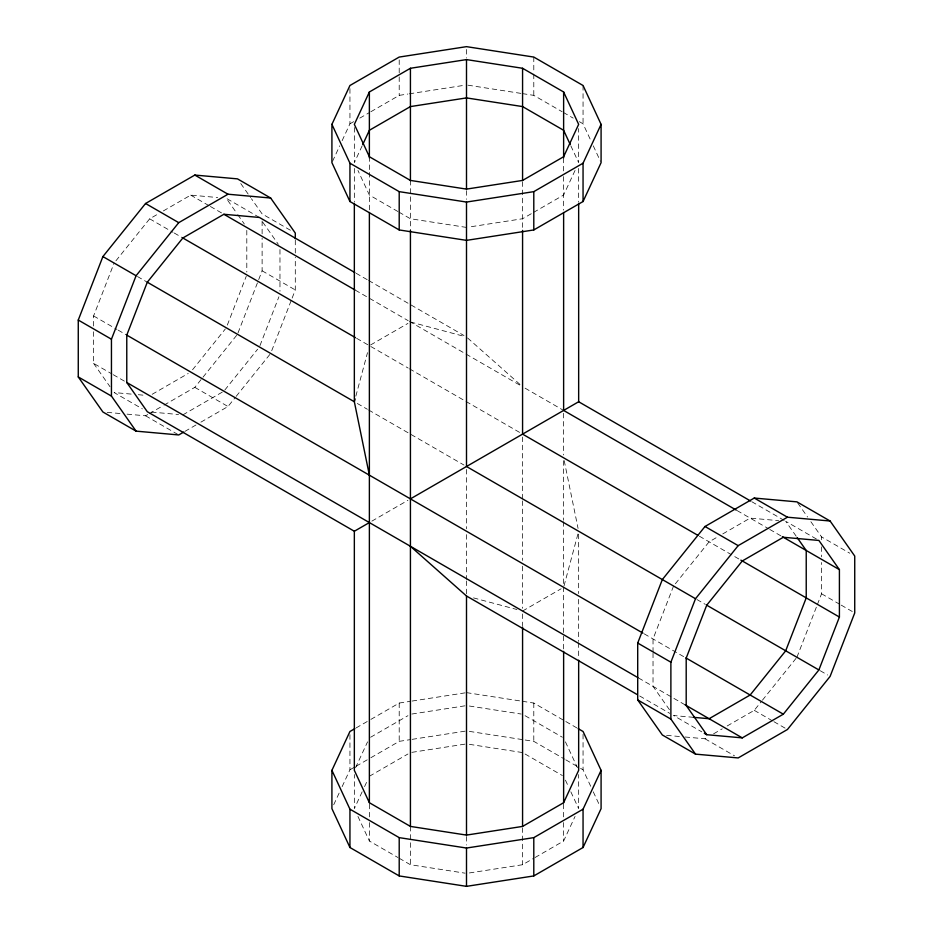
<?xml version="1.0" encoding="UTF-8"?>
<svg xmlns="http://www.w3.org/2000/svg" width="933" height="933" viewBox="0 0 933 933"><rect width="100%" height="100%" fill="white"/><g stroke="black" fill="none" stroke-linecap="round" stroke-linejoin="round"><path stroke-width="0.7" stroke-dasharray="4.67 3.5" d="M355.846 396.14L367.497 352.674M564.01 585.924L578.658 531.25M93.592 326.014L93.592 315.949L114.118 263.048M227.325 325.092L246.265 276.261M238.008 332.929L262.115 270.803L262.115 238.09M259.969 345.607L278.92 296.776M271.713 350.738L291.621 299.411M292.146 298.059L295.294 289.953L295.294 257.24M673.556 586.041L653.03 638.942L653.03 651.875M796.922 657.264L816.841 605.937M817.366 604.596L821.553 593.785L821.553 562.506M332.51 161.362L339.729 145.828M342.131 140.65L349.945 123.809L349.945 85.498M362.156 145.828L354.342 162.657L354.342 125.768M575.055 170.436L563.625 195.044L532.533 212.992M333.711 804.759L339.729 791.814M342.131 786.636L349.945 769.795L349.945 731.484M355.543 767.742L367.567 741.852M362.156 791.814L354.342 808.643L354.342 774.6M364.558 786.636L367.567 780.151M535.017 857.544L563.625 841.018L575.055 816.422M115.937 260.785L149.665 218.823L158.377 213.797M192.548 369.76L225.354 328.941M164.033 405.132L194.822 387.358L202.088 378.32M202.997 377.189L237.483 334.282M224.806 390.052L257.625 349.234M200.91 422.148L228.002 406.508L235.268 397.47M236.166 396.35L270.663 353.432M675.375 583.766L709.103 541.816L717.815 536.79M727.169 725.979L754.261 710.34L761.526 701.313M762.436 700.182L796.012 658.395M163.357 210.928L190.717 195.125L217.739 197.539M349.945 123.809L353.642 121.675M359.8 118.118L369.655 112.438M370.879 111.727L399.207 95.364L407.803 94.046M152.161 394.297L188.233 373.468M127.075 414.147L145.56 415.791L148.02 414.369M149.257 413.657L162.808 405.843M182.845 414.893L222.649 391.907M531.285 213.715L522.573 218.742L467.934 227.197M184.897 431.396L195.977 424.993M370.611 344.953L407.931 323.401M371.859 521.139L407.931 500.31M522.573 611.033L561.141 588.77M356.103 727.927L369.655 720.113M370.879 719.401L399.207 703.05L410.66 701.278M370.611 737.245L407.931 715.693M722.783 533.909L750.155 518.107L778.6 520.649M349.945 769.795L354.867 766.949M356.103 766.238L369.655 758.424M370.879 757.713L399.207 741.35L410.66 739.577M369.375 776.268L407.931 754.004M685.09 737L704.998 738.784L707.459 737.362M713.617 733.805L722.235 728.825M469.381 872.95L522.573 864.728L533.769 858.255M409.225 93.825L463.631 85.404M412.094 701.056L465.066 692.857M411.861 714.037L466.5 705.581M412.094 739.356L466.5 730.947M411.861 752.348L466.5 743.893M131.18 394.088L114.118 392.56L142.376 408.876M138.294 394.717L143.974 395.23M151.554 412.094L178.576 414.509M107.167 412.363L121.383 413.634M693.464 717.325L673.556 715.541L701.814 731.869M666.605 735.356L679.399 736.499M467.934 85.183L520.906 93.382M522.34 93.603L533.793 95.364L562.121 111.727M466.5 227.419L410.427 218.742L399.231 212.281M466.5 692.636L520.906 701.056M522.34 701.278L533.793 703.05L564.582 720.824M469.381 706.024L521.139 714.037M469.369 731.39L523.775 739.799M525.197 740.021L533.793 741.35L564.582 759.135M469.381 744.336L522.573 752.569M399.231 858.255L410.427 864.728L465.066 873.171M410.427 321.967L463.701 336.242M473.509 597.89L516.975 609.529M563.345 112.438L573.2 118.118M579.358 121.675L583.055 123.809L590.869 140.65M397.983 211.558L369.375 195.044L357.945 170.436M290.385 230.229L262.115 213.914L251.444 198.729M810.882 521.722L821.553 536.907L849.811 553.222M259.444 217.459L226.276 198.297L236.947 213.482M356.068 273.241L367.369 279.76M368.617 280.483L463.993 335.542M751.823 501.721L784.455 520.567M816.422 539.017L785.703 521.29L796.385 536.475M190.717 195.125L209.155 205.761M210.38 206.473L223.897 214.275M355.391 290.198L408.188 320.684M409.447 321.407L521.325 385.994M525.069 388.163L563.625 410.427M737.093 510.573L768.582 528.754M769.783 529.443L783.335 537.268M262.115 270.803L295.294 289.953M821.553 593.785L839.98 604.432M841.216 605.132L852.272 611.523M149.665 218.823L173.013 232.305M174.238 233.017L182.845 237.985M356.651 338.329L408.188 368.08M409.447 368.803L464.751 400.735M466.01 401.47L520.066 432.667M699.388 536.207L739.822 559.543M137.466 276.53L147.297 282.209M357.327 403.476L367.369 409.272M368.617 409.995L463.993 465.054M696.904 599.522L705.395 604.421M820.27 670.745L827.641 675.002M93.592 315.949L116.94 329.431M118.164 330.142L126.771 335.11M644.225 633.857L684.974 657.392M194.822 387.358L228.002 406.508M754.261 710.34L772.687 720.987M773.923 721.687L787.44 729.501M93.592 331.751L93.592 363.357L112.018 373.993M113.255 374.704L126.771 382.507M638.522 677.976L685.16 704.893M639.676 695.983L669.789 713.372M145.56 415.791L177.515 434.242M704.998 738.784L734.493 755.812M565.818 721.536L576.897 727.927M525.069 715.693L562.389 737.245M565.818 759.847L579.358 767.661M580.594 768.372L583.055 769.795L590.869 786.636M525.069 754.004L562.389 775.556M357.945 816.422L369.375 841.018L397.983 857.544M467.573 337.956L522.573 386.717M797.738 503.027L807.593 517.045M669.451 709.71L653.03 686.35L653.03 653.31M240.772 183.544L250.627 197.563M262.733 222.124L278.337 244.318M237.763 214.648L244.329 224.002M93.592 363.357L110.012 386.717M593.271 145.828L600.49 161.362M570.844 145.828L578.658 162.657L578.658 128.614M593.271 791.814L599.289 804.759M565.433 741.852L577.457 767.742M565.433 780.151L568.442 786.636M570.844 791.814L578.658 808.643L578.658 774.6M564.208 460.645L578.075 528.428M821.553 536.907L821.553 539.752M821.553 546.855L821.553 556.814M583.055 85.498L583.055 123.809M583.055 734.329L583.055 769.795M578.658 168.453L578.658 201.785M578.658 534.154L578.658 593.563M578.658 599.359L578.658 641.379M578.658 642.825L578.658 658.768M563.625 158.143L563.625 170.926M563.625 176.594L563.625 210.123M563.625 413.296L563.625 454.954M563.625 460.727L563.625 520.241M563.625 521.687L563.625 649.904M563.625 804.129L563.625 816.9M563.625 822.579L563.625 841.018M533.793 57.065L533.793 72.669M533.793 74.092L533.793 95.364M533.793 703.05L533.793 741.35M522.573 181.853L522.573 230.381M522.573 437.029L522.573 499.447M522.573 500.893L522.573 560.406M522.573 566.214L522.573 608.304M522.573 613.937L522.573 625.716M522.573 827.839L522.573 864.728M466.5 49.484L466.5 57.998M466.5 190.647L466.5 199.335M466.5 469.404L466.5 528.813M466.5 534.609L466.5 579.521M466.5 580.967L466.5 594.018M466.5 836.504L466.5 845.018M410.427 180.431L410.427 230.346M410.427 826.416L410.427 864.728M399.207 59.899L399.207 75.503M399.207 76.926L399.207 95.364M399.207 703.05L399.207 741.35M369.375 156.732L369.375 171.031M369.375 172.488L369.375 210.322M369.375 804.129L369.375 816.9M369.375 822.579L369.375 841.018M354.342 168.453L354.342 201.785M295.294 240.178L295.294 255.829M279.97 249.531L279.97 291.189M262.115 221.028L262.115 236.667M246.802 230.369L246.802 272.028"/><path stroke-width="1.4" d="M355.1 398.939L354.342 401.75L369.375 475.177M183.661 432.107L178.739 434.953L136.078 431.139L102.898 411.989L78.267 376.944L78.267 320.054L102.898 256.575L145.56 203.499L194.822 175.066L237.483 178.868L270.663 198.029L295.294 233.075L295.294 238.755M136.078 431.139L111.447 396.093L111.447 339.215L136.078 275.736L178.739 222.66L228.002 194.216L270.663 198.029M578.658 660.214L578.658 770.343L563.625 802.718L522.573 826.416L466.5 835.093L410.427 826.416L369.375 802.718L354.342 770.343L354.342 531.25L147.297 411.71L126.771 382.507L126.771 335.11L147.297 282.209L182.845 237.985L223.897 214.275L259.444 217.459L354.82 272.518M637.705 643.047L662.337 579.568L704.998 526.492L754.261 498.047L796.922 501.861L830.102 521.011L854.733 556.056L854.733 612.946L830.102 676.425L787.44 729.501L738.178 757.934L695.517 754.132L662.337 734.971L637.705 699.925L637.705 643.047L670.885 662.197L670.885 719.086L695.517 754.132M670.885 662.197L695.517 598.718L738.178 545.642L787.44 517.209L830.102 521.011M818.882 669.952L839.408 617.051L839.408 569.643L818.882 540.44L783.335 537.268L742.283 560.966L706.724 605.19L686.198 658.092L686.198 705.5L706.724 734.703L742.283 737.875L783.335 714.177L818.882 669.952L706.654 605.155M331.915 124.357L349.945 85.498L399.207 57.065L466.5 46.65L533.793 57.065L583.055 85.498L601.085 124.357L601.085 162.657L583.055 201.516L533.793 229.95L466.5 240.364L399.207 229.95L349.945 201.516L331.915 162.657L331.915 124.357L349.945 163.205L349.945 201.516M369.375 91.982L354.342 124.357L369.375 156.732L410.427 180.431L466.5 189.107L522.573 180.431L563.625 156.732L578.658 124.357L563.625 91.982L522.573 68.272L466.5 59.595L410.427 68.272L369.375 91.982L369.375 157.934M362.762 144.533L369.375 130.282L410.427 106.584L466.5 97.907L522.573 106.584L563.625 130.282L570.238 144.533M583.055 201.516L583.055 163.205L601.085 124.357M578.133 728.638L583.055 731.484L601.085 770.343L601.085 808.643L583.055 847.502L533.793 875.935L466.5 886.35L399.207 875.935L349.945 847.502L331.915 808.643L331.915 770.343L349.945 731.484L354.867 728.638M583.055 847.502L583.055 809.191L601.085 770.343M349.945 163.205L399.207 191.65L466.5 202.053L533.793 191.65L583.055 163.205M354.342 531.25L369.375 522.573M410.427 498.875L578.658 401.75L750.575 500.998M331.915 770.343L349.945 809.191L399.207 837.636L466.5 848.039L533.793 837.636L583.055 809.191M693.464 717.325L709.103 718.725L750.155 695.015L785.703 650.791L806.229 597.89L806.229 550.493L797.202 537.641M194.822 175.066L228.002 194.216M754.261 498.047L787.44 517.209M223.897 214.275L354.972 289.953M736.289 510.106L563.625 410.427L563.625 212.502M782.355 536.697L839.408 569.643M145.56 203.499L178.739 222.66M704.998 526.492L738.178 545.642M182.845 237.985L355.508 337.664M697.756 535.262L522.573 434.125L522.573 230.381M740.872 560.15L839.408 617.051M102.898 256.575L136.078 275.736M147.297 282.209L354.342 401.75L354.342 203.231M695.517 598.718L466.5 466.5L466.5 202.053M126.771 335.11L642.965 633.134M685.883 657.917L783.335 714.177M78.267 320.054L111.447 339.215M126.771 382.507L637.939 677.638M685.16 704.893L742.283 737.875M410.427 546.283L466.5 596L637.157 694.537M704.275 733.28L706.724 734.703M78.267 376.944L111.447 396.093M637.705 699.925L670.885 719.086M578.658 203.231L578.658 401.75M563.625 91.982L563.625 157.864M563.625 651.362L563.625 802.718M533.793 191.65L533.793 229.95M533.793 837.636L533.793 875.935M522.573 68.272L522.573 180.605M522.573 627.034L522.573 826.416M466.5 59.595L466.5 189.201M466.5 596L466.5 835.093M466.5 848.039L466.5 886.35M410.427 68.272L410.427 180.804M410.427 230.346L410.427 826.416M399.207 191.65L399.207 229.95M399.207 837.636L399.207 875.935M369.375 212.456L369.375 802.718M349.945 809.191L349.945 847.502"/></g></svg>
